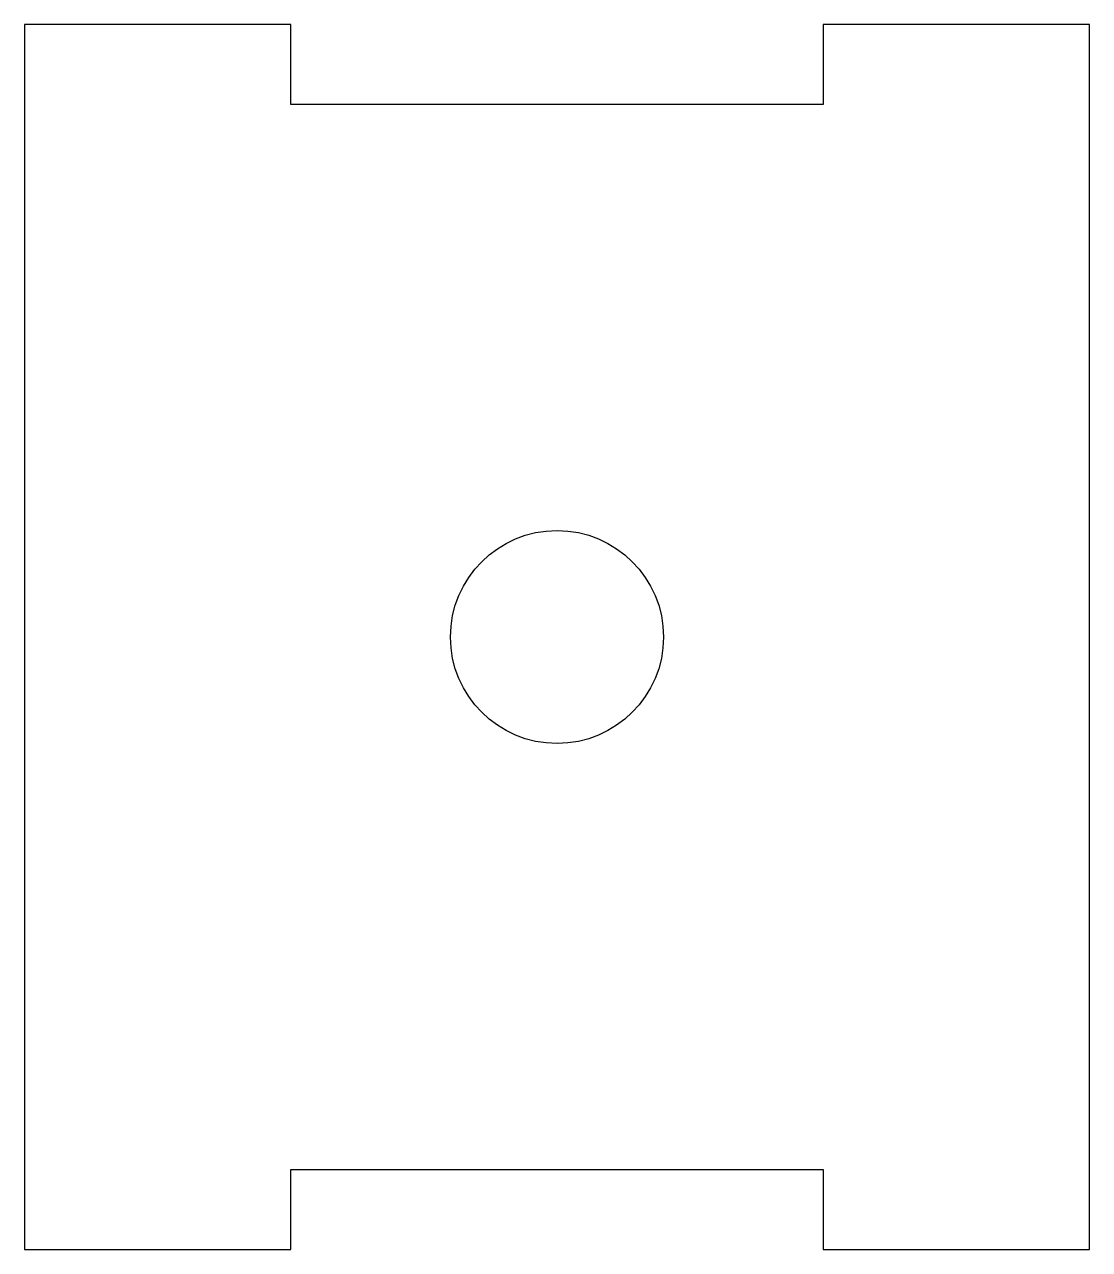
# Model space of a CAD drawing. Header units: millimetres. Extents: x -40 to 0, y -3 to 43.
import ezdxf

# ---------------------------------------------------------------- set-up
doc = ezdxf.new("R2010")
doc.units = ezdxf.units.MM

msp = doc.modelspace()

# ---------------------------------------------------------------- linework, layer by layer
msp.add_lwpolyline([(-10, 40), (-30, 40), (-30, 43), (-40, 43), (-40, -3), (-30, -3), (-30, 0), (-10, 0), (-10, -3), (0, -3), (0, 43), (-10, 43)], close=True)
msp.add_circle((-20, 20), 4)

doc.saveas('drawing.dxf')
